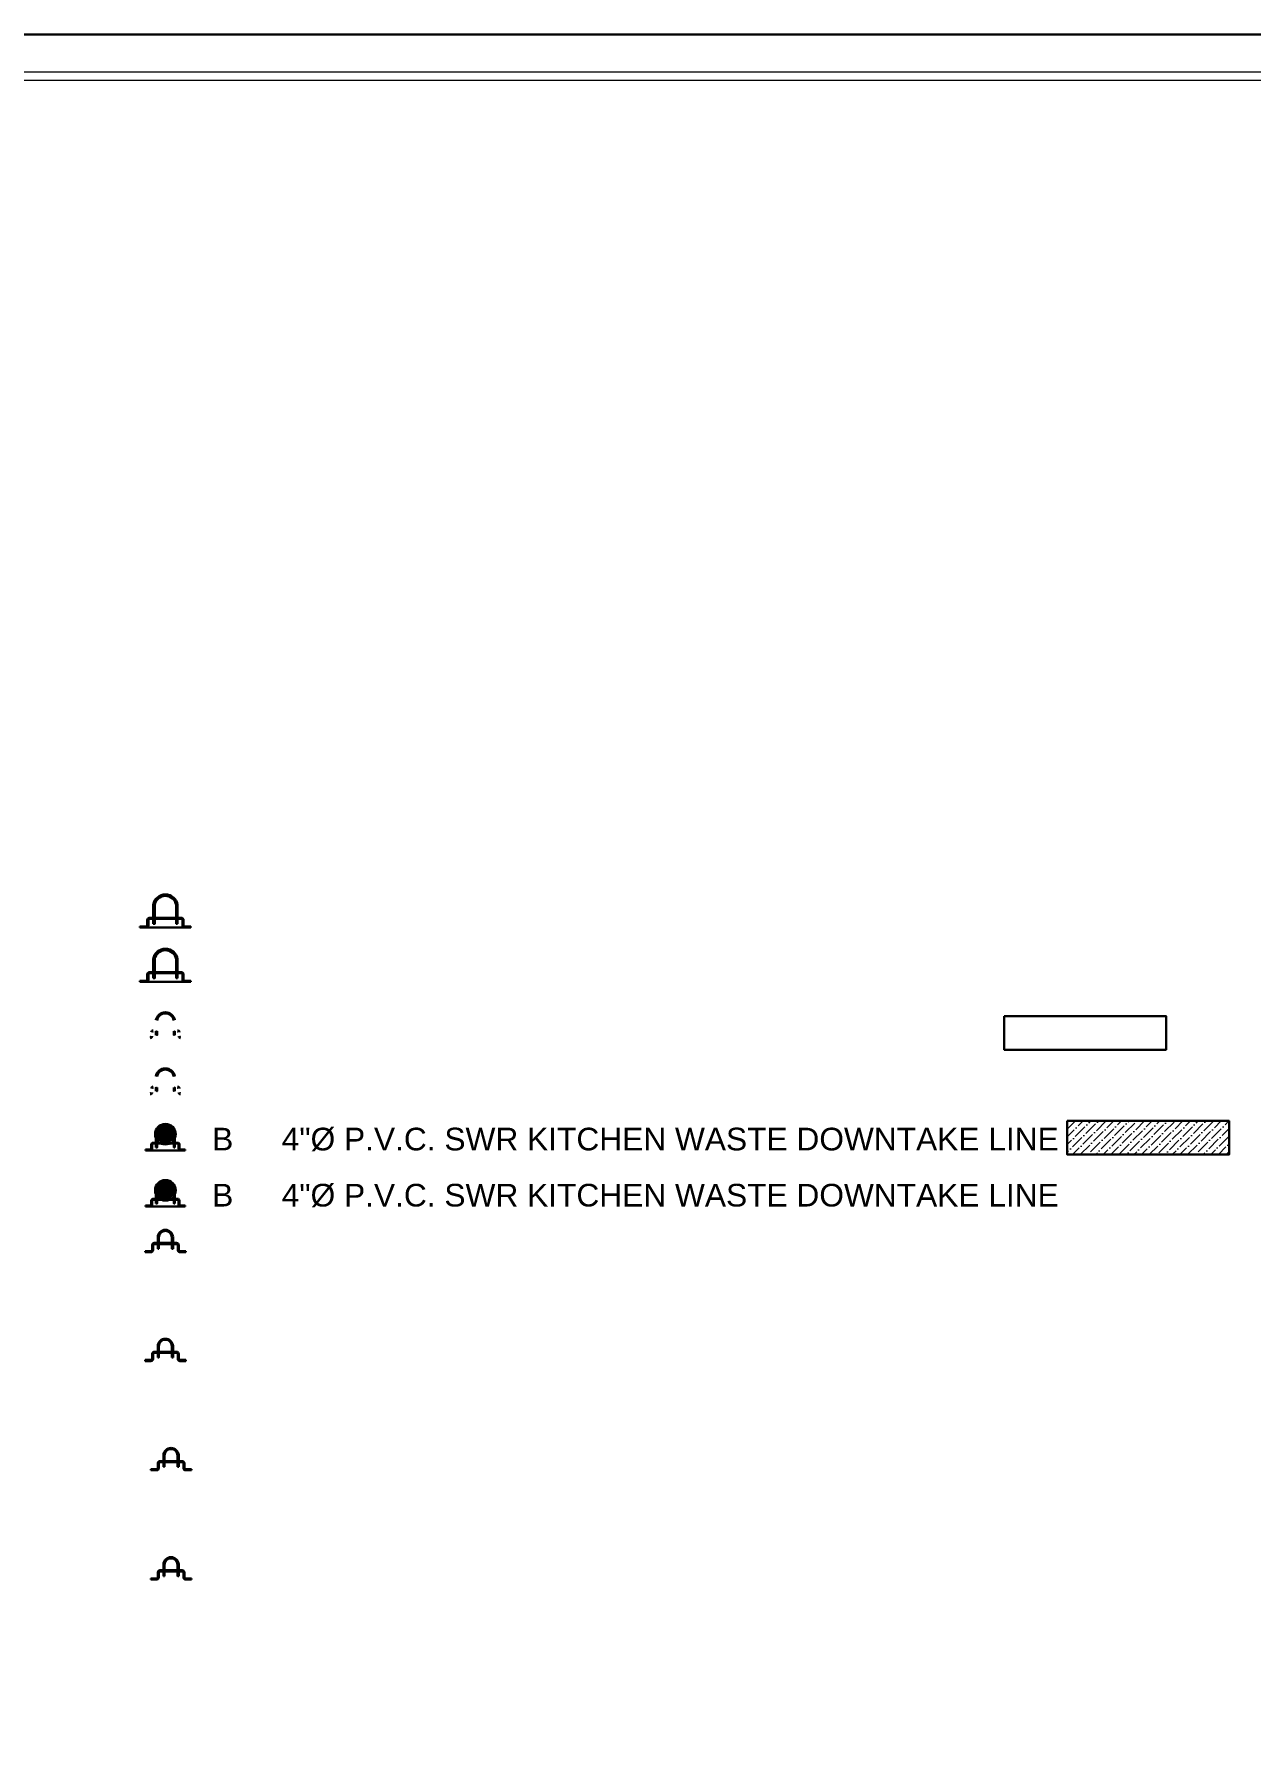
# Model space of a CAD drawing. Header units: inches. Extents: x 1807 to 67852, y 1160 to 20242.
# Drawn here: x 15250 to 15855, y 8983 to 9839 of the extents above; entities that cross this region are included whole.
import ezdxf

# ---------------------------------------------------------------- set-up
doc = ezdxf.new("R2010")
doc.units = ezdxf.units.IN
doc.header["$MEASUREMENT"] = 0
for name, color, linetype, lineweight in [('4 upvc pip', 5, 'Continuous', 30), ('4 upvc pip hatch', 6, 'Continuous', 5), ('4. UPCV', 6, 'Continuous', 30), ('A-HATCH', 252, 'Continuous', 13), ('COLD WATER', 4, 'Continuous', 30), ('RAIN WATER', 32, 'Continuous', 30)]:
    doc.layers.add(name, color=color, linetype=linetype, lineweight=lineweight)
doc.styles.add('Krupalu', font='arial.ttf', dxfattribs={"height": 8})
pattern_1 = [(45, (15011.05416, 6419.67034), (-0.20375861, 0.20375861), []), (45, (15011.25792, 6419.67034), (-0.20375861, 0.20375861), [0.144079095, -0.072039548])]
pattern_2 = [(135, (15624.40523, 6419.67034), (0.20375861, 0.20375861), []), (135, (15624.20147, 6419.67034), (0.20375861, 0.20375861), [0.144079095, -0.072039548])]
pattern_3 = [(135, (15624.40523, 6365.31502), (0.20375861, 0.20375861), []), (135, (15624.20147, 6365.31502), (0.20375861, 0.20375861), [0.144079095, -0.072039548])]
pattern_4 = [(45, (15011.05416, 6365.31502), (-0.20375861, 0.20375861), []), (45, (15011.25792, 6365.31502), (-0.20375861, 0.20375861), [0.144079095, -0.072039548])]
pattern_5 = [(45, (15008.237, 6528.17123), (-0.20375861, 0.20375861), []), (45, (15008.44074, 6528.17123), (-0.20375861, 0.20375861), [0.144079095, -0.072039548])]
pattern_6 = [(135, (15621.58805, 6528.17123), (0.20375861, 0.20375861), []), (135, (15621.3843, 6528.17123), (0.20375861, 0.20375861), [0.144079095, -0.072039548])]
pattern_7 = [(135, (15621.58805, 6474.02567), (0.20375861, 0.20375861), []), (135, (15621.3843, 6474.02567), (0.20375861, 0.20375861), [0.144079095, -0.072039548])]
pattern_8 = [(45, (15008.237, 6474.02567), (-0.20375861, 0.20375861), []), (45, (15008.44074, 6474.02567), (-0.20375861, 0.20375861), [0.144079095, -0.072039548])]

msp = doc.modelspace()

# ---------------------------------------------------------------- hatches: boundary and pattern name
at = {"layer": '4 upvc pip'}
h = msp.add_hatch(dxfattribs=at)
h.set_pattern_fill('ANSI33', color=256, scale=0.960527, angle=180, style=0)
h.set_pattern_definition([(45, (15198.66275, 7108.31187), (-0.169798842, 0.169798842), []), (45, (15198.83255, 7108.31187), (-0.169798842, 0.169798842), [0.120065913, -0.060032956])])
h.paths.add_polyline_path([(15310.77, 9342.84), (15310.17, 9342.84), (15310.17, 9340.92), (15310.77, 9340.92)])
h = msp.add_hatch(dxfattribs=at)
h.set_pattern_fill('ANSI33', color=256, scale=0.960527, angle=180, style=0)
h.set_pattern_definition([(135, (15431.16228, 7108.31187), (0.169798842, 0.169798842), []), (135, (15430.99248, 7108.31187), (0.169798842, 0.169798842), [0.120065913, -0.060032956])])
h.paths.add_polyline_path([(15319.05, 9342.84), (15319.66, 9342.84), (15319.66, 9340.92), (15319.05, 9340.92)])
h = msp.add_hatch(dxfattribs=at)
h.set_pattern_fill('ANSI33', color=256, scale=0.960527, angle=180, style=0)
h.set_pattern_definition([(45, (15198.66275, 7080.3727), (-0.169798842, 0.169798842), []), (45, (15198.83255, 7080.3727), (-0.169798842, 0.169798842), [0.120065913, -0.060032956])])
h.paths.add_polyline_path([(15310.77, 9314.9), (15310.17, 9314.9), (15310.17, 9312.98), (15310.77, 9312.98)])
h = msp.add_hatch(dxfattribs=at)
h.set_pattern_fill('ANSI33', color=256, scale=0.960527, angle=180, style=0)
h.set_pattern_definition([(135, (15431.16228, 7080.3727), (0.169798842, 0.169798842), []), (135, (15430.99248, 7080.3727), (0.169798842, 0.169798842), [0.120065913, -0.060032956])])
h.paths.add_polyline_path([(15319.05, 9314.9), (15319.66, 9314.9), (15319.66, 9312.98), (15319.05, 9312.98)])
at = {"layer": '4 upvc pip hatch', "ltscale": 0.7}
h = msp.add_hatch(dxfattribs=at)
h.set_pattern_fill('ANSI31', color=256, scale=2.640081, style=0)
h.set_pattern_definition([(45, (-78153.04463, 14735.4102), (-0.2333523565, 0.2333523565), [])])
h.paths.add_polyline_path([(15311.1, 9291.65, 1), (15318.72, 9291.65, 1)])
h = msp.add_hatch(dxfattribs=at)
h.set_pattern_fill('ANSI31', color=256, scale=2.640081, style=0)
h.set_pattern_definition([(45, (-78153.04463, 14707.4901), (-0.2333523565, 0.2333523565), [])])
h.paths.add_polyline_path([(15311.1, 9263.73, 1), (15318.72, 9263.73, 1)])
at = {"layer": '4. UPCV', "lineweight": 9, "ltscale": 50}
h = msp.add_hatch(dxfattribs=at)
h.set_pattern_fill('ANSI36', color=256, scale=21.6, style=0)
h.set_pattern_definition([(45, (-227578.7515, 136540.7924), (1.431891232, 5.25026785), [6.75, -1.35, 0, -1.35])])
h.paths.add_polyline_path([(15763.35, 9298.24), (15843.83, 9298.24), (15843.83, 9281.49), (15763.35, 9281.49)])
at = {"layer": '4. UPCV', "ltscale": 50}
h = msp.add_hatch(dxfattribs=at)
h.set_pattern_fill('ANSI33', color=256, scale=0.960527, angle=180, style=0)
h.set_pattern_definition([(45, (15198.66275, 7052.4526), (-0.169798842, 0.169798842), []), (45, (15198.83255, 7052.4526), (-0.169798842, 0.169798842), [0.120065913, -0.060032956])])
h.paths.add_polyline_path([(15310.77, 9286.98), (15310.17, 9286.98), (15310.17, 9285.06), (15310.77, 9285.06)])
h = msp.add_hatch(dxfattribs=at)
h.set_pattern_fill('ANSI33', color=256, scale=0.960527, angle=180, style=0)
h.set_pattern_definition([(135, (15431.16228, 7052.4526), (0.169798842, 0.169798842), []), (135, (15430.99248, 7052.4526), (0.169798842, 0.169798842), [0.120065913, -0.060032956])])
h.paths.add_polyline_path([(15319.05, 9286.98), (15319.66, 9286.98), (15319.66, 9285.06), (15319.05, 9285.06)])
h = msp.add_hatch(dxfattribs=at)
h.set_pattern_fill('ANSI33', color=256, scale=0.960527, angle=180, style=0)
h.set_pattern_definition([(45, (15198.66275, 7024.5325), (-0.169798842, 0.169798842), []), (45, (15198.83255, 7024.5325), (-0.169798842, 0.169798842), [0.120065913, -0.060032956])])
h.paths.add_polyline_path([(15310.77, 9259.06), (15310.17, 9259.06), (15310.17, 9257.14), (15310.77, 9257.14)])
h = msp.add_hatch(dxfattribs=at)
h.set_pattern_fill('ANSI33', color=256, scale=0.960527, angle=180, style=0)
h.set_pattern_definition([(135, (15431.16228, 7024.5325), (0.169798842, 0.169798842), []), (135, (15430.99248, 7024.5325), (0.169798842, 0.169798842), [0.120065913, -0.060032956])])
h.paths.add_polyline_path([(15319.05, 9259.06), (15319.66, 9259.06), (15319.66, 9257.14), (15319.05, 9257.14)])
at = {"layer": 'COLD WATER'}
h = msp.add_hatch(dxfattribs=at)
h.set_pattern_fill('ANSI33', color=256, scale=1.152633, style=0)
h.set_pattern_definition(pattern_5)
h.paths.add_polyline_path([(15311.64, 9236.99), (15311.1, 9236.99), (15311.1, 9234.68), (15311.64, 9234.68)])
h = msp.add_hatch(dxfattribs=at)
h.set_pattern_fill('ANSI33', color=256, scale=1.152633, style=0)
h.set_pattern_definition(pattern_5)
h.paths.add_polyline_path([(15311.64, 9236.99), (15311.1, 9236.99), (15311.1, 9234.68), (15311.64, 9234.68)])
h = msp.add_hatch(dxfattribs=at)
h.set_pattern_fill('ANSI33', color=256, scale=1.152633, style=0)
h.set_pattern_definition(pattern_6)
h.paths.add_polyline_path([(15318.18, 9236.99), (15318.72, 9236.99), (15318.72, 9234.68), (15318.18, 9234.68)])
h = msp.add_hatch(dxfattribs=at)
h.set_pattern_fill('ANSI33', color=256, scale=1.152633, style=0)
h.set_pattern_definition(pattern_6)
h.paths.add_polyline_path([(15318.18, 9236.99), (15318.72, 9236.99), (15318.72, 9234.68), (15318.18, 9234.68)])
h = msp.add_hatch(dxfattribs=at)
h.set_pattern_fill('ANSI33', color=256, scale=1.152633, style=0)
h.set_pattern_definition(pattern_8)
h.paths.add_polyline_path([(15311.64, 9182.84), (15311.1, 9182.84), (15311.1, 9180.54), (15311.64, 9180.54)])
h = msp.add_hatch(dxfattribs=at)
h.set_pattern_fill('ANSI33', color=256, scale=1.152633, style=0)
h.set_pattern_definition(pattern_8)
h.paths.add_polyline_path([(15311.64, 9182.84), (15311.1, 9182.84), (15311.1, 9180.54), (15311.64, 9180.54)])
h = msp.add_hatch(dxfattribs=at)
h.set_pattern_fill('ANSI33', color=256, scale=1.152633, style=0)
h.set_pattern_definition(pattern_7)
h.paths.add_polyline_path([(15318.18, 9182.84), (15318.72, 9182.84), (15318.72, 9180.54), (15318.18, 9180.54)])
h = msp.add_hatch(dxfattribs=at)
h.set_pattern_fill('ANSI33', color=256, scale=1.152633, style=0)
h.set_pattern_definition(pattern_7)
h.paths.add_polyline_path([(15318.18, 9182.84), (15318.72, 9182.84), (15318.72, 9180.54), (15318.18, 9180.54)])
h = msp.add_hatch(dxfattribs=at)
h.set_pattern_fill('ANSI33', color=256, scale=1.152633, style=0)
h.set_pattern_definition(pattern_1)
h.paths.add_polyline_path([(15314.46, 9128.49), (15313.92, 9128.49), (15313.92, 9126.18), (15314.46, 9126.18)])
h = msp.add_hatch(dxfattribs=at)
h.set_pattern_fill('ANSI33', color=256, scale=1.152633, style=0)
h.set_pattern_definition(pattern_1)
h.paths.add_polyline_path([(15314.46, 9128.49), (15313.92, 9128.49), (15313.92, 9126.18), (15314.46, 9126.18)])
h = msp.add_hatch(dxfattribs=at)
h.set_pattern_fill('ANSI33', color=256, scale=1.152633, style=0)
h.set_pattern_definition(pattern_2)
h.paths.add_polyline_path([(15321, 9128.49), (15321.54, 9128.49), (15321.54, 9126.18), (15321, 9126.18)])
h = msp.add_hatch(dxfattribs=at)
h.set_pattern_fill('ANSI33', color=256, scale=1.152633, style=0)
h.set_pattern_definition(pattern_2)
h.paths.add_polyline_path([(15321, 9128.49), (15321.54, 9128.49), (15321.54, 9126.18), (15321, 9126.18)])
h = msp.add_hatch(dxfattribs=at)
h.set_pattern_fill('ANSI33', color=256, scale=1.152633, style=0)
h.set_pattern_definition(pattern_4)
h.paths.add_polyline_path([(15314.46, 9074.13), (15313.92, 9074.13), (15313.92, 9071.83), (15314.46, 9071.83)])
h = msp.add_hatch(dxfattribs=at)
h.set_pattern_fill('ANSI33', color=256, scale=1.152633, style=0)
h.set_pattern_definition(pattern_4)
h.paths.add_polyline_path([(15314.46, 9074.13), (15313.92, 9074.13), (15313.92, 9071.83), (15314.46, 9071.83)])
h = msp.add_hatch(dxfattribs=at)
h.set_pattern_fill('ANSI33', color=256, scale=1.152633, style=0)
h.set_pattern_definition(pattern_3)
h.paths.add_polyline_path([(15321, 9074.13), (15321.54, 9074.13), (15321.54, 9071.83), (15321, 9071.83)])
h = msp.add_hatch(dxfattribs=at)
h.set_pattern_fill('ANSI33', color=256, scale=1.152633, style=0)
h.set_pattern_definition(pattern_3)
h.paths.add_polyline_path([(15321, 9074.13), (15321.54, 9074.13), (15321.54, 9071.83), (15321, 9071.83)])
at = {"layer": 'RAIN WATER', "ltscale": 50}
h = msp.add_hatch(dxfattribs=at)
h.set_pattern_fill('ANSI33', color=256, scale=1.232991, angle=180, style=0)
h.set_pattern_definition([(45, (15165.68727, 6530.3867), (-0.217964095, 0.217964095), []), (45, (15165.90523, 6530.3867), (-0.217964095, 0.217964095), [0.15412389, -0.077061945])])
h.paths.add_polyline_path([(15309.6, 9398.76), (15308.82, 9398.76), (15308.82, 9396.3), (15309.6, 9396.3)])
h = msp.add_hatch(dxfattribs=at)
h.set_pattern_fill('ANSI33', color=256, scale=1.232991, angle=180, style=0)
h.set_pattern_definition([(135, (15464.13777, 6530.3867), (0.217964095, 0.217964095), []), (135, (15463.9198, 6530.3867), (0.217964095, 0.217964095), [0.15412389, -0.077061945])])
h.paths.add_polyline_path([(15320.23, 9398.76), (15321, 9398.76), (15321, 9396.3), (15320.23, 9396.3)])
h = msp.add_hatch(dxfattribs=at)
h.set_pattern_fill('ANSI33', color=256, scale=1.232991, angle=180, style=0)
h.set_pattern_definition([(45, (15165.68727, 6503.36432), (-0.217964095, 0.217964095), []), (45, (15165.90523, 6503.36432), (-0.217964095, 0.217964095), [0.15412389, -0.077061945])])
h.paths.add_polyline_path([(15309.6, 9371.74), (15308.82, 9371.74), (15308.82, 9369.28), (15309.6, 9369.28)])
h = msp.add_hatch(dxfattribs=at)
h.set_pattern_fill('ANSI33', color=256, scale=1.232991, angle=180, style=0)
h.set_pattern_definition([(135, (15464.13777, 6503.36432), (0.217964095, 0.217964095), []), (135, (15463.9198, 6503.36432), (0.217964095, 0.217964095), [0.15412389, -0.077061945])])
h.paths.add_polyline_path([(15320.23, 9371.74), (15321, 9371.74), (15321, 9369.28), (15320.23, 9369.28)])

# ---------------------------------------------------------------- linework, layer by layer
at = {"layer": '4 upvc pip'}
for points in [[(13894.17, 9838.79), (16317.37, 9838.79), (16317.37, 8125.42), (13894.17, 8125.42)], [(15732.05, 9350.39), (15812.54, 9350.39), (15812.54, 9333.65), (15732.05, 9333.65)]]:
    msp.add_lwpolyline(points, close=True, dxfattribs=at)
for points in [[(15310.17, 9340.92), (15310.17, 9342.84)], [(15310.77, 9340.92), (15310.77, 9342.84)], [(15319.05, 9340.92), (15319.05, 9342.84)], [(15319.66, 9340.92), (15319.66, 9342.84)], [(15310.17, 9312.98), (15310.17, 9314.9)], [(15310.77, 9312.98), (15310.77, 9314.9)], [(15319.05, 9312.98), (15319.05, 9314.9)], [(15319.66, 9312.98), (15319.66, 9314.9)]]:
    msp.add_lwpolyline(points, dxfattribs=at)
for centre, radius, start, end in [((15314.91, 9347.51), 4.82, 9.84226, 170.15774), ((15314.91, 9347.51), 4.21, 10.52513, 169.47487), ((15308.82, 9342.36), 0.934, 90, 180), ((15308.82, 9342.36), 0.48, 90, 180), ((15321, 9342.36), 0.934, 0, 90), ((15321, 9342.36), 0.48, 0, 90), ((15307.41, 9340.39), 0.48, 270, 0), ((15307.41, 9340.39), 0.934, 270, 0), ((15322.42, 9340.39), 0.934, 180, 270), ((15322.42, 9340.39), 0.48, 180, 270), ((15314.91, 9319.57), 4.82, 9.84226, 170.15774), ((15314.91, 9319.57), 4.21, 10.52513, 169.47487), ((15307.41, 9312.45), 0.934, 270, 0), ((15307.41, 9312.45), 0.48, 270, 0), ((15308.82, 9314.42), 0.934, 90, 180), ((15308.82, 9314.42), 0.48, 90, 180), ((15321, 9314.42), 0.934, 0, 90), ((15321, 9314.42), 0.48, 0, 90), ((15322.42, 9312.45), 0.934, 180, 270), ((15322.42, 9312.45), 0.48, 180, 270)]:
    msp.add_arc(centre, radius, start, end, dxfattribs=at)
at = {"layer": '4. UPCV', "ltscale": 50}
for p, q in [((15310.17, 9287.43), (15310.17, 9292.47)), ((15310.77, 9287.43), (15310.77, 9292.42)), ((15319.05, 9287.43), (15319.05, 9292.42)), ((15319.66, 9287.43), (15319.66, 9292.47)), ((15305.01, 9283.59), (15305.01, 9284.05)), ((15305.01, 9284.05), (15307.41, 9284.05)), ((15324.82, 9283.59), (15305.01, 9283.59)), ((15305.01, 9283.59), (15307.41, 9283.59)), ((15307.53, 9283.59), (15305.13, 9283.59)), ((15307.53, 9283.59), (15307.53, 9284.05)), ((15307.89, 9284.53), (15307.89, 9286.5)), ((15308.34, 9284.53), (15308.34, 9286.5)), ((15321, 9287.43), (15308.82, 9287.43)), ((15321, 9286.98), (15308.82, 9286.98)), ((15310.77, 9285.06), (15310.17, 9285.06)), ((15319.05, 9285.06), (15319.66, 9285.06)), ((15321.48, 9284.53), (15321.48, 9286.5)), ((15321.94, 9284.53), (15321.94, 9286.5)), ((15324.82, 9284.05), (15322.42, 9284.05)), ((15324.82, 9283.59), (15322.42, 9283.59)), ((15324.82, 9283.59), (15324.82, 9284.05)), ((15307.89, 9256.61), (15307.89, 9258.58)), ((15308.34, 9256.61), (15308.34, 9258.58)), ((15321, 9259.51), (15308.82, 9259.51)), ((15321, 9259.06), (15308.82, 9259.06)), ((15310.17, 9259.51), (15310.17, 9264.55)), ((15310.77, 9257.14), (15310.17, 9257.14)), ((15310.77, 9259.51), (15310.77, 9264.5)), ((15319.05, 9259.51), (15319.05, 9264.5)), ((15319.05, 9257.14), (15319.66, 9257.14)), ((15319.66, 9259.51), (15319.66, 9264.55)), ((15321.48, 9256.61), (15321.48, 9258.58)), ((15321.94, 9256.61), (15321.94, 9258.58)), ((15305.01, 9256.13), (15307.41, 9256.13)), ((15305.01, 9255.67), (15305.01, 9256.13)), ((15305.01, 9255.67), (15307.41, 9255.67)), ((15324.82, 9255.67), (15305.01, 9255.67)), ((15307.53, 9255.67), (15305.13, 9255.67)), ((15307.53, 9255.67), (15307.53, 9256.13)), ((15324.82, 9256.13), (15322.42, 9256.13)), ((15324.82, 9255.67), (15322.42, 9255.67)), ((15324.82, 9255.67), (15324.82, 9256.13))]:
    msp.add_line(p, q, dxfattribs=at)
msp.add_lwpolyline([(15763.35, 9298.24), (15843.83, 9298.24), (15843.83, 9281.49), (15763.35, 9281.49)], close=True, dxfattribs=at)
for points in [[(15310.17, 9285.06), (15310.17, 9286.98)], [(15310.77, 9285.06), (15310.77, 9286.98)], [(15319.05, 9285.06), (15319.05, 9286.98)], [(15319.66, 9285.06), (15319.66, 9286.98)], [(15310.17, 9257.14), (15310.17, 9259.06)], [(15310.77, 9257.14), (15310.77, 9259.06)], [(15319.05, 9257.14), (15319.05, 9259.06)], [(15319.66, 9257.14), (15319.66, 9259.06)]]:
    msp.add_lwpolyline(points, dxfattribs=at)
for centre, radius in [((15314.91, 9291.65), 5.12), ((15314.91, 9291.65), 5.12), ((15314.91, 9291.65), 5.12), ((15314.91, 9291.65), 4.08), ((15314.91, 9291.65), 4.08), ((15314.91, 9291.65), 4.08), ((15314.91, 9291.65), 4.08), ((15314.91, 9291.65), 3.81), ((15314.91, 9263.73), 5.12), ((15314.91, 9263.73), 5.12), ((15314.91, 9263.73), 5.12), ((15314.91, 9263.73), 4.08), ((15314.91, 9263.73), 4.08), ((15314.91, 9263.73), 4.08), ((15314.91, 9263.73), 4.08), ((15314.91, 9263.73), 3.81)]:
    msp.add_circle(centre, radius, dxfattribs=at)
for centre, radius, start, end in [((15314.91, 9291.65), 4.82, 9.84226, 170.15774), ((15314.91, 9291.65), 4.21, 10.52513, 169.47487), ((15307.41, 9284.53), 0.48, 270, 0), ((15307.41, 9284.53), 0.934, 270, 0), ((15308.82, 9286.5), 0.934, 90, 180), ((15308.82, 9286.5), 0.48, 90, 180), ((15321, 9286.5), 0.934, 0, 90), ((15321, 9286.5), 0.48, 0, 90), ((15322.42, 9284.53), 0.934, 180, 270), ((15322.42, 9284.53), 0.48, 180, 270), ((15314.91, 9263.73), 4.82, 9.84226, 170.15774), ((15314.91, 9263.73), 4.21, 10.52513, 169.47487), ((15307.41, 9256.61), 0.934, 270, 0), ((15307.41, 9256.61), 0.48, 270, 0), ((15308.82, 9258.58), 0.934, 90, 180), ((15308.82, 9258.58), 0.48, 90, 180), ((15321, 9258.58), 0.934, 0, 90), ((15321, 9258.58), 0.48, 0, 90), ((15322.42, 9256.61), 0.934, 180, 270), ((15322.42, 9256.61), 0.48, 180, 270)]:
    msp.add_arc(centre, radius, start, end, dxfattribs=at)
at = {"layer": 'A-HATCH'}
for points in [[(16251.63, 9820.03), (13955.84, 9820.03, 0.414214), (13912.94, 9777.12), (13912.94, 8191.17, 0.414214), (13959.92, 8144.18), (16248.57, 8144.18, 0.414214), (16298.61, 8194.22), (16298.61, 9773.04, 0.414214)], [(16251.63, 9815.86), (13955.84, 9815.86, 0.414214), (13917.11, 9777.12), (13917.11, 8191.17, 0.414214), (13959.92, 8148.35), (16248.57, 8148.35, 0.414214), (16294.44, 8194.22), (16294.44, 9773.04, 0.414214)]]:
    msp.add_lwpolyline(points, format="xyb", close=True, dxfattribs=at)
at = {"layer": 'COLD WATER'}
for p, q in [((15311.1, 9240.5), (15311.1, 9237.53)), ((15311.1, 9240.5), (15311.1, 9237.53)), ((15311.64, 9240.5), (15311.64, 9237.53)), ((15311.64, 9240.5), (15311.64, 9237.53)), ((15318.18, 9240.5), (15318.18, 9237.53)), ((15318.18, 9240.5), (15318.18, 9237.53)), ((15318.72, 9240.5), (15318.72, 9237.53)), ((15318.72, 9240.5), (15318.72, 9237.53)), ((15304.8, 9233.46), (15307.68, 9233.46)), ((15304.8, 9233.46), (15307.68, 9233.46)), ((15304.8, 9232.92), (15304.8, 9233.46)), ((15304.8, 9232.92), (15307.68, 9232.92)), ((15304.8, 9232.92), (15307.68, 9232.92)), ((15308.26, 9234.04), (15308.26, 9236.41)), ((15308.8, 9234.04), (15308.8, 9236.41)), ((15309.38, 9237.53), (15311.64, 9237.53)), ((15309.38, 9236.99), (15320.44, 9236.99)), ((15309.38, 9236.99), (15320.44, 9236.99)), ((15311.64, 9234.68), (15311.1, 9234.68)), ((15311.64, 9234.68), (15311.1, 9234.68)), ((15311.64, 9237.53), (15318.18, 9237.53)), ((15320.44, 9237.53), (15318.18, 9237.53)), ((15318.21, 9234.68), (15318.72, 9234.68)), ((15318.21, 9234.68), (15318.72, 9234.68)), ((15321.02, 9234.04), (15321.02, 9236.41)), ((15321.02, 9234.04), (15321.02, 9236.41)), ((15321.56, 9234.04), (15321.56, 9236.41)), ((15321.56, 9234.04), (15321.56, 9236.41)), ((15322.14, 9233.46), (15325.02, 9233.46)), ((15322.14, 9233.46), (15325.02, 9233.46)), ((15322.14, 9232.92), (15325.02, 9232.92)), ((15325.02, 9232.92), (15322.14, 9232.92)), ((15322.14, 9232.92), (15325.02, 9232.92)), ((15325.02, 9232.92), (15322.14, 9232.92)), ((15325.02, 9232.92), (15325.02, 9233.46)), ((15325.02, 9232.92), (15325.02, 9233.46)), ((15325.02, 9232.92), (15325.02, 9233.46)), ((15308.26, 9179.9), (15308.26, 9182.26)), ((15308.8, 9179.9), (15308.8, 9182.26)), ((15309.38, 9183.39), (15311.64, 9183.39)), ((15309.38, 9182.84), (15320.44, 9182.84)), ((15309.38, 9182.84), (15320.44, 9182.84)), ((15311.1, 9186.36), (15311.1, 9183.39)), ((15311.1, 9186.36), (15311.1, 9183.39)), ((15311.64, 9180.54), (15311.1, 9180.54)), ((15311.64, 9180.54), (15311.1, 9180.54)), ((15311.64, 9186.36), (15311.64, 9183.39)), ((15311.64, 9186.36), (15311.64, 9183.39)), ((15311.64, 9183.39), (15318.18, 9183.39)), ((15318.18, 9186.36), (15318.18, 9183.39)), ((15318.18, 9186.36), (15318.18, 9183.39)), ((15320.44, 9183.39), (15318.18, 9183.39)), ((15318.21, 9180.54), (15318.72, 9180.54)), ((15318.21, 9180.54), (15318.72, 9180.54)), ((15318.72, 9186.36), (15318.72, 9183.39)), ((15318.72, 9186.36), (15318.72, 9183.39)), ((15321.02, 9179.9), (15321.02, 9182.26)), ((15321.02, 9179.9), (15321.02, 9182.26)), ((15321.56, 9179.9), (15321.56, 9182.26)), ((15321.56, 9179.9), (15321.56, 9182.26)), ((15304.8, 9178.77), (15304.8, 9179.32)), ((15304.8, 9179.32), (15307.68, 9179.32)), ((15304.8, 9179.32), (15307.68, 9179.32)), ((15304.8, 9178.77), (15307.68, 9178.77)), ((15304.8, 9178.77), (15307.68, 9178.77)), ((15322.14, 9179.32), (15325.02, 9179.32)), ((15322.14, 9179.32), (15325.02, 9179.32)), ((15325.02, 9178.77), (15322.14, 9178.77)), ((15322.14, 9178.77), (15325.02, 9178.77)), ((15325.02, 9178.77), (15322.14, 9178.77)), ((15322.14, 9178.77), (15325.02, 9178.77)), ((15325.02, 9178.77), (15325.02, 9179.32)), ((15325.02, 9178.77), (15325.02, 9179.32)), ((15325.02, 9178.77), (15325.02, 9179.32)), ((15312.2, 9129.03), (15314.46, 9129.03)), ((15312.2, 9128.49), (15323.26, 9128.49)), ((15312.2, 9128.49), (15323.26, 9128.49)), ((15313.92, 9132), (15313.92, 9129.03)), ((15313.92, 9132), (15313.92, 9129.03)), ((15314.46, 9132), (15314.46, 9129.03)), ((15314.46, 9132), (15314.46, 9129.03)), ((15314.46, 9129.03), (15321, 9129.03)), ((15321, 9132), (15321, 9129.03)), ((15321, 9132), (15321, 9129.03)), ((15323.26, 9129.03), (15321, 9129.03)), ((15321.54, 9132), (15321.54, 9129.03)), ((15321.54, 9132), (15321.54, 9129.03)), ((15307.62, 9124.96), (15310.5, 9124.96)), ((15307.62, 9124.96), (15310.5, 9124.96)), ((15307.62, 9124.42), (15307.62, 9124.96)), ((15307.62, 9124.42), (15310.5, 9124.42)), ((15307.62, 9124.42), (15310.5, 9124.42)), ((15311.08, 9125.54), (15311.08, 9127.91)), ((15311.62, 9125.54), (15311.62, 9127.91)), ((15314.46, 9126.18), (15313.92, 9126.18)), ((15314.46, 9126.18), (15313.92, 9126.18)), ((15321.02, 9126.18), (15321.54, 9126.18)), ((15321.02, 9126.18), (15321.54, 9126.18)), ((15323.84, 9125.54), (15323.84, 9127.91)), ((15323.84, 9125.54), (15323.84, 9127.91)), ((15324.38, 9125.54), (15324.38, 9127.91)), ((15324.38, 9125.54), (15324.38, 9127.91)), ((15324.96, 9124.96), (15327.84, 9124.96)), ((15324.96, 9124.96), (15327.84, 9124.96)), ((15324.96, 9124.42), (15327.84, 9124.42)), ((15327.84, 9124.42), (15324.96, 9124.42)), ((15324.96, 9124.42), (15327.84, 9124.42)), ((15327.84, 9124.42), (15324.96, 9124.42)), ((15327.84, 9124.42), (15327.84, 9124.96)), ((15327.84, 9124.42), (15327.84, 9124.96)), ((15327.84, 9124.42), (15327.84, 9124.96)), ((15313.92, 9077.65), (15313.92, 9074.67)), ((15313.92, 9077.65), (15313.92, 9074.67)), ((15314.46, 9077.65), (15314.46, 9074.67)), ((15314.46, 9077.65), (15314.46, 9074.67)), ((15321, 9077.65), (15321, 9074.67)), ((15321, 9077.65), (15321, 9074.67)), ((15321.54, 9077.65), (15321.54, 9074.67)), ((15321.54, 9077.65), (15321.54, 9074.67)), ((15307.62, 9070.06), (15307.62, 9070.61)), ((15307.62, 9070.61), (15310.5, 9070.61)), ((15307.62, 9070.61), (15310.5, 9070.61)), ((15307.62, 9070.06), (15310.5, 9070.06)), ((15307.62, 9070.06), (15310.5, 9070.06)), ((15311.08, 9071.18), (15311.08, 9073.55)), ((15311.62, 9071.18), (15311.62, 9073.55)), ((15312.2, 9074.67), (15314.46, 9074.67)), ((15312.2, 9074.13), (15323.26, 9074.13)), ((15312.2, 9074.13), (15323.26, 9074.13)), ((15314.46, 9071.83), (15313.92, 9071.83)), ((15314.46, 9071.83), (15313.92, 9071.83)), ((15314.46, 9074.67), (15321, 9074.67)), ((15323.26, 9074.67), (15321, 9074.67)), ((15321.02, 9071.83), (15321.54, 9071.83)), ((15321.02, 9071.83), (15321.54, 9071.83)), ((15323.84, 9071.18), (15323.84, 9073.55)), ((15323.84, 9071.18), (15323.84, 9073.55)), ((15324.38, 9071.18), (15324.38, 9073.55)), ((15324.38, 9071.18), (15324.38, 9073.55)), ((15324.96, 9070.61), (15327.84, 9070.61)), ((15324.96, 9070.61), (15327.84, 9070.61)), ((15327.84, 9070.06), (15324.96, 9070.06)), ((15324.96, 9070.06), (15327.84, 9070.06)), ((15327.84, 9070.06), (15324.96, 9070.06)), ((15324.96, 9070.06), (15327.84, 9070.06)), ((15327.84, 9070.06), (15327.84, 9070.61)), ((15327.84, 9070.06), (15327.84, 9070.61)), ((15327.84, 9070.06), (15327.84, 9070.61))]:
    msp.add_line(p, q, dxfattribs=at)
at = {"layer": 'COLD WATER', "ltscale": 50}
for p, q in [((15325.02, 9232.92), (15325.02, 9233.37)), ((15325.02, 9178.77), (15325.02, 9179.23)), ((15327.84, 9124.42), (15327.84, 9124.87)), ((15327.84, 9070.06), (15327.84, 9070.52))]:
    msp.add_line(p, q, dxfattribs=at)
at = {"layer": 'COLD WATER'}
for points in [[(15311.1, 9234.68), (15311.1, 9236.99)], [(15311.1, 9234.68), (15311.1, 9236.99)], [(15311.64, 9234.68), (15311.64, 9236.99)], [(15311.64, 9234.68), (15311.64, 9236.99)], [(15318.18, 9234.68), (15318.18, 9236.99)], [(15318.18, 9234.68), (15318.18, 9236.99)], [(15318.72, 9234.68), (15318.72, 9236.99)], [(15318.72, 9234.68), (15318.72, 9236.99)], [(15311.1, 9180.54), (15311.1, 9182.84)], [(15311.1, 9180.54), (15311.1, 9182.84)], [(15311.64, 9180.54), (15311.64, 9182.84)], [(15311.64, 9180.54), (15311.64, 9182.84)], [(15318.18, 9180.54), (15318.18, 9182.84)], [(15318.18, 9180.54), (15318.18, 9182.84)], [(15318.72, 9180.54), (15318.72, 9182.84)], [(15318.72, 9180.54), (15318.72, 9182.84)], [(15313.92, 9126.18), (15313.92, 9128.49)], [(15313.92, 9126.18), (15313.92, 9128.49)], [(15314.46, 9126.18), (15314.46, 9128.49)], [(15314.46, 9126.18), (15314.46, 9128.49)], [(15321, 9126.18), (15321, 9128.49)], [(15321, 9126.18), (15321, 9128.49)], [(15321.54, 9126.18), (15321.54, 9128.49)], [(15321.54, 9126.18), (15321.54, 9128.49)], [(15313.92, 9071.83), (15313.92, 9074.13)], [(15313.92, 9071.83), (15313.92, 9074.13)], [(15314.46, 9071.83), (15314.46, 9074.13)], [(15314.46, 9071.83), (15314.46, 9074.13)], [(15321, 9071.83), (15321, 9074.13)], [(15321, 9071.83), (15321, 9074.13)], [(15321.54, 9071.83), (15321.54, 9074.13)], [(15321.54, 9071.83), (15321.54, 9074.13)]]:
    msp.add_lwpolyline(points, dxfattribs=at)
for centre, radius, start, end in [((15314.91, 9240.25), 3.82, 3.85604, 176.14396), ((15314.91, 9240.25), 3.82, 3.85604, 176.14396), ((15314.91, 9240.25), 3.24, 3.85604, 176.14396), ((15314.91, 9240.25), 3.24, 3.85604, 176.14396), ((15307.68, 9234.04), 0.576, 270, 0), ((15307.68, 9234.04), 1.12, 270, 0), ((15309.38, 9236.41), 1.12, 90, 180), ((15309.38, 9236.41), 0.576, 90, 180), ((15309.38, 9236.41), 0.576, 90, 180), ((15320.44, 9236.41), 1.12, 0, 90), ((15320.44, 9236.41), 0.576, 0, 90), ((15320.44, 9236.41), 0.576, 0, 90), ((15322.14, 9234.04), 1.12, 180, 270), ((15322.14, 9234.04), 1.12, 180, 270), ((15322.14, 9234.04), 0.576, 180, 270), ((15322.14, 9234.04), 0.576, 180, 270), ((15314.91, 9186.1), 3.82, 3.85604, 176.14396), ((15314.91, 9186.1), 3.82, 3.85604, 176.14396), ((15314.91, 9186.1), 3.24, 3.85604, 176.14396), ((15314.91, 9186.1), 3.24, 3.85604, 176.14396), ((15307.68, 9179.9), 1.12, 270, 0), ((15307.68, 9179.9), 0.576, 270, 0), ((15309.38, 9182.26), 1.12, 90, 180), ((15309.38, 9182.26), 0.576, 90, 180), ((15309.38, 9182.26), 0.576, 90, 180), ((15320.44, 9182.26), 1.12, 0, 90), ((15320.44, 9182.26), 0.576, 0, 90), ((15320.44, 9182.26), 0.576, 0, 90), ((15322.14, 9179.9), 1.12, 180, 270), ((15322.14, 9179.9), 1.12, 180, 270), ((15322.14, 9179.9), 0.576, 180, 270), ((15322.14, 9179.9), 0.576, 180, 270), ((15312.2, 9127.91), 1.12, 90, 180), ((15312.2, 9127.91), 0.576, 90, 180), ((15312.2, 9127.91), 0.576, 90, 180), ((15317.73, 9131.74), 3.82, 3.85604, 176.14396), ((15317.73, 9131.74), 3.82, 3.85604, 176.14396), ((15317.73, 9131.74), 3.24, 3.85604, 176.14396), ((15317.73, 9131.74), 3.24, 3.85604, 176.14396), ((15323.26, 9127.91), 1.12, 0, 90), ((15323.26, 9127.91), 0.576, 0, 90), ((15323.26, 9127.91), 0.576, 0, 90), ((15310.5, 9125.54), 0.576, 270, 0), ((15310.5, 9125.54), 1.12, 270, 0), ((15324.96, 9125.54), 1.12, 180, 270), ((15324.96, 9125.54), 1.12, 180, 270), ((15324.96, 9125.54), 0.576, 180, 270), ((15324.96, 9125.54), 0.576, 180, 270), ((15317.73, 9077.39), 3.82, 3.85604, 176.14396), ((15317.73, 9077.39), 3.82, 3.85604, 176.14396), ((15317.73, 9077.39), 3.24, 3.85604, 176.14396), ((15317.73, 9077.39), 3.24, 3.85604, 176.14396), ((15310.5, 9071.18), 1.12, 270, 0), ((15310.5, 9071.18), 0.576, 270, 0), ((15312.2, 9073.55), 1.12, 90, 180), ((15312.2, 9073.55), 0.576, 90, 180), ((15312.2, 9073.55), 0.576, 90, 180), ((15323.26, 9073.55), 1.12, 0, 90), ((15323.26, 9073.55), 0.576, 0, 90), ((15323.26, 9073.55), 0.576, 0, 90), ((15324.96, 9071.18), 1.12, 180, 270), ((15324.96, 9071.18), 1.12, 180, 270), ((15324.96, 9071.18), 0.576, 180, 270), ((15324.96, 9071.18), 0.576, 180, 270)]:
    msp.add_arc(centre, radius, start, end, dxfattribs=at)
at = {"layer": 'RAIN WATER', "ltscale": 50}
for p, q in [((15308.82, 9399.35), (15308.82, 9405.81)), ((15309.6, 9399.35), (15309.6, 9405.74)), ((15320.23, 9399.35), (15320.23, 9405.74)), ((15321, 9399.35), (15321, 9405.81)), ((15302.2, 9394.41), (15302.2, 9395)), ((15302.2, 9395), (15305.28, 9395)), ((15302.2, 9394.41), (15305.28, 9394.41)), ((15305.43, 9394.41), (15302.35, 9394.41)), ((15305.28, 9394.41), (15324.39, 9394.41)), ((15305.9, 9395.61), (15305.9, 9398.15)), ((15306.48, 9395.61), (15306.48, 9398.15)), ((15322.73, 9399.35), (15307.09, 9399.35)), ((15322.73, 9398.76), (15307.09, 9398.76)), ((15309.6, 9396.3), (15308.82, 9396.3)), ((15320.23, 9396.3), (15321, 9396.3)), ((15323.35, 9395.61), (15323.35, 9398.15)), ((15323.93, 9395.61), (15323.93, 9398.15)), ((15324.39, 9394.41), (15327.47, 9394.41)), ((15327.63, 9395), (15324.55, 9395)), ((15327.63, 9394.41), (15324.55, 9394.41)), ((15327.63, 9394.41), (15327.63, 9395)), ((15308.82, 9372.32), (15308.82, 9378.79)), ((15309.6, 9372.32), (15309.6, 9378.72)), ((15320.23, 9372.32), (15320.23, 9378.72)), ((15321, 9372.32), (15321, 9378.79)), ((15302.2, 9367.97), (15305.28, 9367.97)), ((15302.2, 9367.39), (15302.2, 9367.97)), ((15305.9, 9368.59), (15305.9, 9371.12)), ((15306.48, 9368.59), (15306.48, 9371.12)), ((15322.73, 9372.32), (15307.09, 9372.32)), ((15322.73, 9371.74), (15307.09, 9371.74)), ((15309.6, 9369.28), (15308.82, 9369.28)), ((15320.23, 9369.28), (15321, 9369.28)), ((15323.35, 9368.59), (15323.35, 9371.12)), ((15323.93, 9368.59), (15323.93, 9371.12)), ((15327.63, 9367.97), (15324.55, 9367.97)), ((15327.63, 9367.39), (15327.63, 9367.97)), ((15302.2, 9367.39), (15305.28, 9367.39)), ((15305.43, 9367.39), (15302.35, 9367.39)), ((15305.28, 9367.39), (15324.39, 9367.39)), ((15324.39, 9367.39), (15327.47, 9367.39)), ((15327.63, 9367.39), (15324.55, 9367.39))]:
    msp.add_line(p, q, dxfattribs=at)
for points in [[(15308.82, 9396.3), (15308.82, 9398.76)], [(15309.6, 9396.3), (15309.6, 9398.76)], [(15320.23, 9396.3), (15320.23, 9398.76)], [(15321, 9396.3), (15321, 9398.76)], [(15308.82, 9369.28), (15308.82, 9371.74)], [(15309.6, 9369.28), (15309.6, 9371.74)], [(15320.23, 9369.28), (15320.23, 9371.74)], [(15321, 9369.28), (15321, 9371.74)]]:
    msp.add_lwpolyline(points, dxfattribs=at)
for centre, radius, start, end in [((15314.91, 9404.75), 6.18, 9.84226, 170.15774), ((15314.91, 9404.75), 5.41, 10.52513, 169.47487), ((15305.28, 9395.61), 0.616, 270, 0), ((15305.28, 9395.61), 1.2, 270, 0), ((15307.09, 9398.15), 1.2, 90, 180), ((15307.09, 9398.15), 0.616, 90, 180), ((15322.73, 9398.15), 1.2, 0, 90), ((15322.73, 9398.15), 0.616, 0, 90), ((15324.55, 9395.61), 1.2, 180, 270), ((15324.55, 9395.61), 0.616, 180, 270), ((15314.91, 9377.73), 6.18, 9.84226, 170.15774), ((15314.91, 9377.73), 5.41, 10.52513, 169.47487), ((15305.28, 9368.59), 1.2, 270, 0), ((15305.28, 9368.59), 0.616, 270, 0), ((15307.09, 9371.12), 1.2, 90, 180), ((15307.09, 9371.12), 0.616, 90, 180), ((15322.73, 9371.12), 1.2, 0, 90), ((15322.73, 9371.12), 0.616, 0, 90), ((15324.55, 9368.59), 1.2, 180, 270), ((15324.55, 9368.59), 0.616, 180, 270)]:
    msp.add_arc(centre, radius, start, end, dxfattribs=at)

# ---------------------------------------------------------------- texts
at = {"layer": '4. UPCV', "ltscale": 50, "style": 'Krupalu'}
for s, height, p in [('B', 11.28, (15338.17, 9283.59)), ('4"%%C P.V.C. SWR KITCHEN WASTE DOWNTAKE LINE ', 11.2789, (15372.75, 9283.59)), ('B', 11.28, (15338.17, 9255.67)), ('4"%%C P.V.C. SWR KITCHEN WASTE DOWNTAKE LINE ', 11.2789, (15372.75, 9255.67))]:
    msp.add_text(s, height=height, dxfattribs=at).set_placement(p)

doc.saveas('drawing.dxf')
